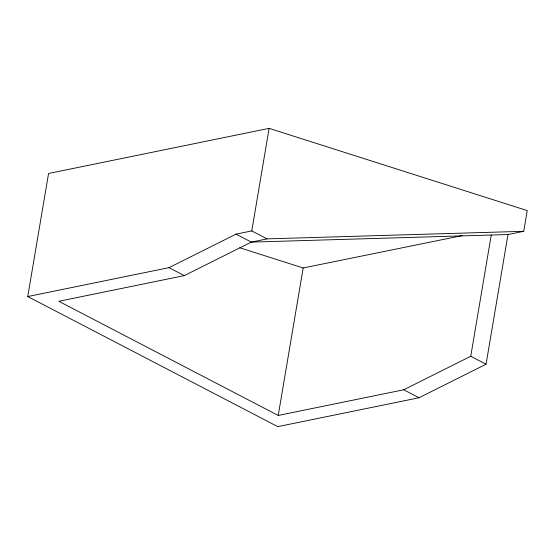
<?xml version="1.0" encoding="UTF-8"?>
<svg xmlns="http://www.w3.org/2000/svg" width="555" height="555" viewBox="0 0 555 555"><rect width="100%" height="100%" fill="white"/><g stroke="black" fill="none" stroke-linecap="round" stroke-linejoin="round"><path stroke-width="0.83" d="M507.991 234.536L486.055 364.233L419.025 397.748L277.784 426.642L27.75 296.543L48.562 173.479L269.12 128.358L527.25 210.595L523.747 231.31L507.991 234.536L251.325 242.105L184.295 275.62L58.809 301.289L278.235 415.452L403.714 389.783L470.744 356.268L491.251 235.029M27.75 296.543L168.984 267.656L236.021 234.141L251.769 230.915L269.12 128.358M278.235 415.452L303.176 267.968L462.523 235.535M523.747 231.31L267.08 238.879L251.325 242.105L236.021 234.141M239.753 247.759L303.176 267.968M251.769 230.915L267.08 238.879M470.744 356.268L486.055 364.233M168.984 267.656L184.295 275.62M403.714 389.783L419.025 397.748"/></g></svg>
